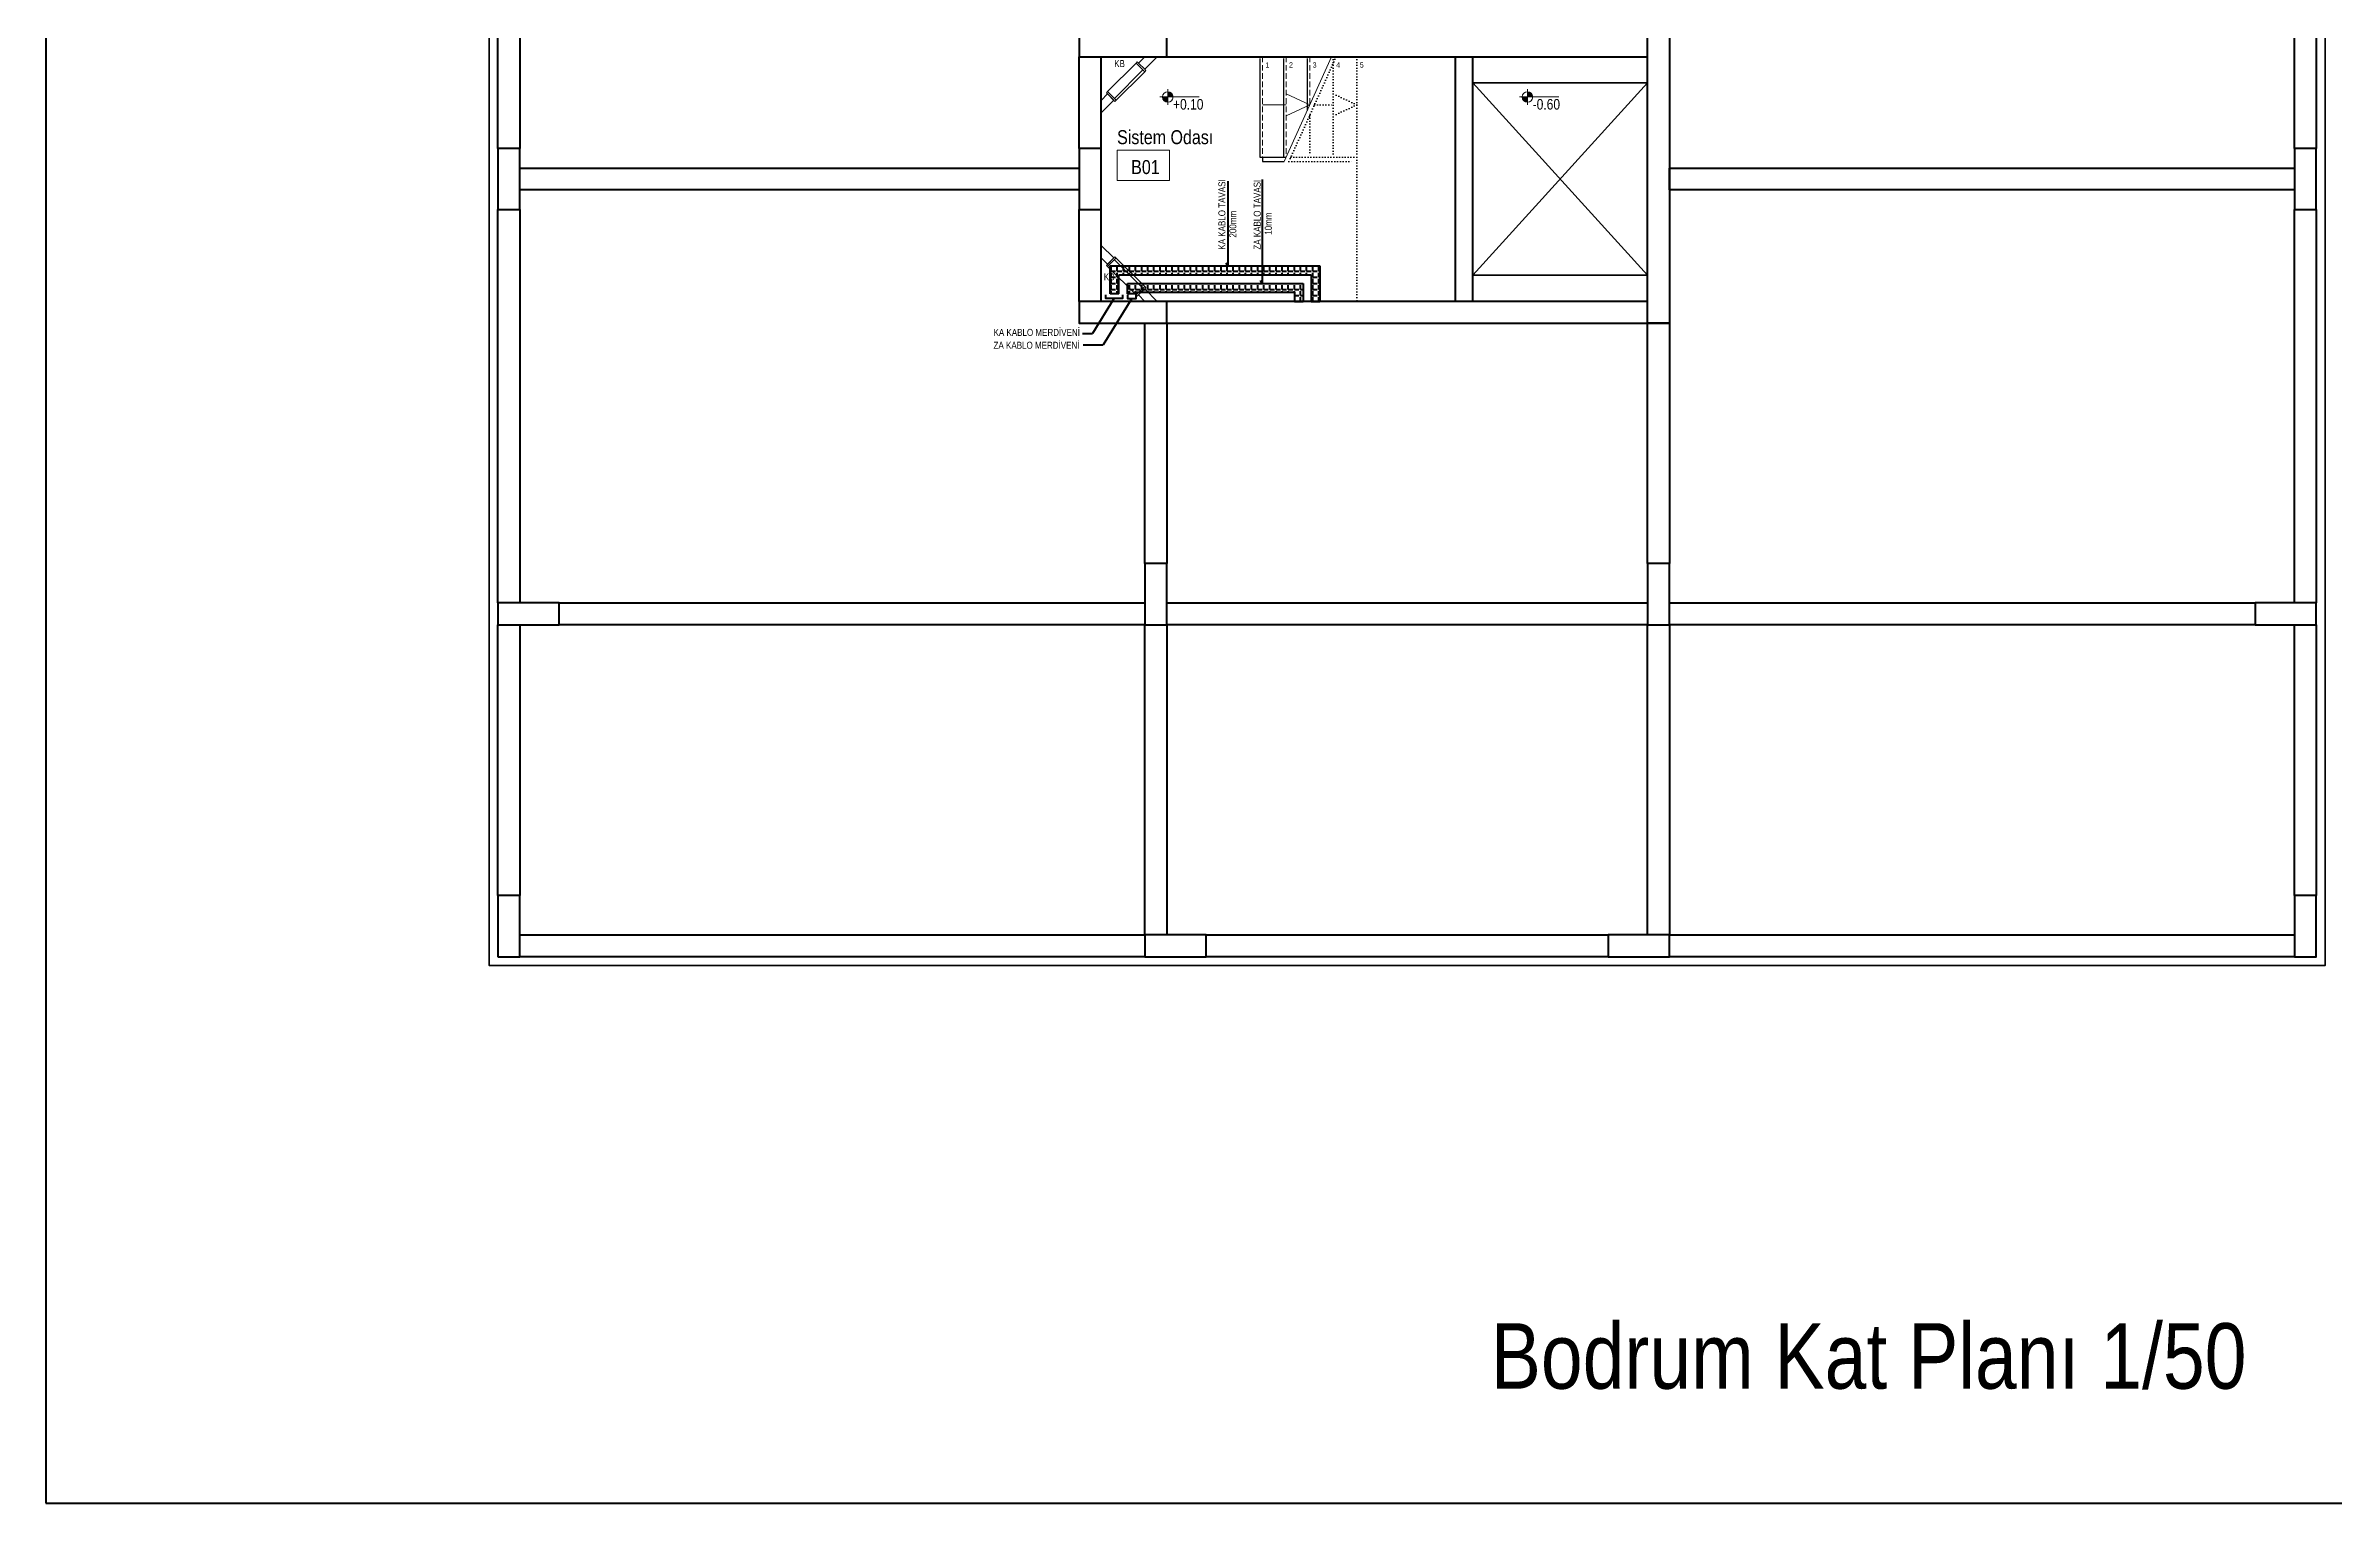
# Model space of a CAD drawing. Header units: millimetres. Extents: x 1852829 to 1882754, y -270850 to -231658.
# Drawn here: x 1853005 to 1855623, y -244493 to -242826 of the extents above; entities that cross this region are included whole.
import ezdxf
from ezdxf.enums import TextEntityAlignment as Align

# ---------------------------------------------------------------- set-up
doc = ezdxf.new("R2010")
doc.units = ezdxf.units.MM
for name, pattern in [('izdüşüm arka', [3.175, 0, -3.175]), ('izdüşüm ön', [9.525, 6.35, -3.175]), ('su yalıtım', [30, 12, -18])]:
    doc.linetypes.add(name, pattern=pattern)
for name, color, linetype, lineweight in [('a_ba', 6, 'Continuous', 50), ('a_doğrama', 251, 'Continuous', 20), ('a_duvar', 251, 'Continuous', 35), ('a_görünüş', 32, 'Continuous', 25), ('a_görünüş_ince', 8, 'Continuous', 20), ('a_izdüşüm_arka', 251, 'izdüşüm arka', 30), ('a_izdüşüm_ön', 6, 'izdüşüm ön', 9), ('a_not_kot', 251, 'Continuous', 13), ('a_not_mahal', 253, 'Continuous', 5), ('a_not_misc', 144, 'Continuous', 5), ('a_not_text', 7, 'Continuous', 13), ('a_yalıtım_su', 7, 'su yalıtım', 13), ('a_çerçeve_line', 7, 'Continuous', 50), ('Tava Kuvvetli', 2, 'Continuous', 40), ('Tava Zayıf', 3, 'Continuous', 40), ('Yazı', 4, 'Continuous', 40)]:
    doc.layers.add(name, color=color, linetype=linetype, lineweight=lineweight)
doc.styles.get("Standard").update_dxf_attribs({"font": 'ARIALN.TTF'})
pattern_1 = [(0, (0, 2013.0296), (0, 6.985), [5.08, -1.905]), (90, (0, 2013.0296), (-6.985, 4e-16), [5.08, -1.905])]

# ---------------------------------------------------------------- blocks, each defined once
blk = doc.blocks.new('sembol_kot')
at = {"layer": 'a_not_kot'}
for points in [[(0, 10), (0, 0), (10, 0, 0.414214)], [(0, 0), (-10, 0, 0.414214), (0, -10)]]:
    blk.add_hatch(color=256, dxfattribs=at).paths.add_polyline_path(points)
for p, q in [((0, 15), (0, -15)), ((-15, 0), (60, 0))]:
    blk.add_line(p, q, dxfattribs=at)
blk.add_circle((0, 0), 10, dxfattribs=at)

msp = doc.modelspace()

# ---------------------------------------------------------------- hatches: boundary and pattern name
at = {"layer": 'Tava Kuvvetli'}
h = msp.add_hatch(dxfattribs=at)
h.set_pattern_fill('ANGLE', color=256)
h.set_pattern_definition(pattern_1)
h.paths.add_polyline_path([(1854462.9, -243077.7), (1854222.9, -243077.7), (1854222.9, -243109.6), (1854232.9, -243109.6), (1854232.9, -243087.7), (1854452.9, -243087.7), (1854452.9, -243118.2), (1854462.9, -243118.2)])
at = {"layer": 'Tava Zayıf'}
h = msp.add_hatch(dxfattribs=at)
h.set_pattern_fill('ANGLE', color=256)
h.set_pattern_definition(pattern_1)
h.paths.add_polyline_path([(1854443.7, -243097.7), (1854242.9, -243097.7), (1854242.9, -243109.6), (1854252.9, -243109.6), (1854252.9, -243107.7), (1854433.7, -243107.7), (1854433.7, -243118.2), (1854443.7, -243118.2)])

# ---------------------------------------------------------------- linework, layer by layer
at = {"layer": 'a_ba', "color": 253}
for p, q in [((1854187.7, -242943.2), (1854187.7, -242838.2)), ((1854212.7, -242943.2), (1854212.7, -242838.2)), ((1854287.7, -242838.2), (1854837.7, -242838.2)), ((1854617.7, -242838.2), (1854617.7, -243118.2)), ((1854637.7, -243118.2), (1854637.7, -242838.2)), ((1854187.7, -243118.2), (1854187.7, -243013.2)), ((1854212.7, -243118.2), (1854212.7, -243013.2)), ((1854837.7, -243118.2), (1854287.7, -243118.2))]:
    msp.add_line(p, q, dxfattribs=at)
for points in [[(1853522.7, -242493.2), (1853547.7, -242493.2), (1853547.7, -242943.2), (1853522.7, -242943.2)], [(1855577.7, -242493.2), (1855602.7, -242493.2), (1855602.7, -242943.2), (1855577.7, -242943.2)], [(1854287.7, -242838.2), (1854287.7, -242813.2), (1854187.7, -242813.2), (1854187.7, -242838.2)], [(1854837.7, -242813.2), (1854862.7, -242813.2), (1854862.7, -243143.2), (1854837.7, -243143.2), (1854837.7, -243118.2), (1854837.7, -243118.2), (1854837.7, -242838.2), (1854837.7, -242838.2)], [(1853522.7, -243013.2), (1853547.7, -243013.2), (1853547.7, -242943.2), (1853522.7, -242943.2)], [(1854187.7, -243013.2), (1854212.7, -243013.2), (1854212.7, -242943.2), (1854187.7, -242943.2)], [(1855577.7, -243013.2), (1855602.7, -243013.2), (1855602.7, -242943.2), (1855577.7, -242943.2)], [(1853547.7, -242965.7), (1854187.7, -242965.7), (1854187.7, -242990.7), (1853547.7, -242990.7)], [(1854862.7, -242965.7), (1855577.7, -242965.7), (1855577.7, -242990.7), (1854862.7, -242990.7)], [(1853522.7, -243013.2), (1853547.7, -243013.2), (1853547.7, -243463.2), (1853522.7, -243463.2)], [(1855577.7, -243013.2), (1855602.7, -243013.2), (1855602.7, -243463.2), (1855577.7, -243463.2)], [(1854287.7, -243143.2), (1854287.7, -243118.2), (1854187.7, -243118.2), (1854187.7, -243143.2)], [(1854262.7, -243143.2), (1854287.7, -243143.2), (1854287.7, -243418.2), (1854262.7, -243418.2)], [(1854837.7, -243143.2), (1854862.7, -243143.2), (1854862.7, -243418.2), (1854837.7, -243418.2)], [(1854262.7, -243488.2), (1854287.7, -243488.2), (1854287.7, -243418.2), (1854262.7, -243418.2)], [(1854837.7, -243488.2), (1854862.7, -243488.2), (1854862.7, -243418.2), (1854837.7, -243418.2)], [(1853522.7, -243463.2), (1853522.7, -243488.2), (1853592.7, -243488.2), (1853592.7, -243463.2)], [(1853592.7, -243463.2), (1854262.7, -243463.2), (1854262.7, -243488.2), (1853592.7, -243488.2)], [(1854287.7, -243463.2), (1854837.7, -243463.2), (1854837.7, -243488.2), (1854287.7, -243488.2)], [(1854862.7, -243463.2), (1855532.7, -243463.2), (1855532.7, -243488.2), (1854862.7, -243488.2)], [(1855532.7, -243463.2), (1855532.7, -243488.2), (1855602.7, -243488.2), (1855602.7, -243463.2)], [(1853522.7, -243488.2), (1853547.7, -243488.2), (1853547.7, -243798.2), (1853522.7, -243798.2)], [(1854262.7, -243488.2), (1854287.7, -243488.2), (1854287.7, -243843.2), (1854262.7, -243843.2)], [(1854837.7, -243488.2), (1854862.7, -243488.2), (1854862.7, -243843.2), (1854837.7, -243843.2)], [(1855577.7, -243488.2), (1855602.7, -243488.2), (1855602.7, -243798.2), (1855577.7, -243798.2)], [(1853522.7, -243868.2), (1853547.7, -243868.2), (1853547.7, -243798.2), (1853522.7, -243798.2)], [(1855577.7, -243868.2), (1855602.7, -243868.2), (1855602.7, -243798.2), (1855577.7, -243798.2)], [(1853547.7, -243843.2), (1854262.7, -243843.2), (1854262.7, -243868.2), (1853547.7, -243868.2)], [(1854262.7, -243843.2), (1854262.7, -243868.2), (1854332.7, -243868.2), (1854332.7, -243843.2)], [(1854332.7, -243843.2), (1854792.7, -243843.2), (1854792.7, -243868.2), (1854332.7, -243868.2)], [(1854862.7, -243868.2), (1854862.7, -243843.2), (1854792.7, -243843.2), (1854792.7, -243868.2)], [(1854862.7, -243843.2), (1855577.7, -243843.2), (1855577.7, -243868.2), (1854862.7, -243868.2)]]:
    msp.add_lwpolyline(points, close=True, dxfattribs=at)
msp.add_lwpolyline([(1854287.7, -243143.2), (1854837.7, -243143.2)], dxfattribs=at)
at = {"layer": 'a_doğrama'}
for p, q in [((1854218.6, -242879.5), (1854220, -242880.9)), ((1854218.6, -243077), (1854220, -243075.6))]:
    msp.add_line(p, q, dxfattribs=at)
for points in [[(1854260.3, -242853.3), (1854227.8, -242885.9)], [(1854262.5, -242855.5), (1854228.5, -242889.4)], [(1854252.6, -242845.6), (1854254, -242844.1)], [(1854252.6, -242845.6), (1854262.5, -242855.5)], [(1854255.4, -242845.6), (1854254, -242844.1)], [(1854262.5, -242852.6), (1854263.9, -242854)], [(1854263.9, -242854), (1854262.5, -242855.5)], [(1854218.6, -242879.5), (1854220, -242878.1)], [(1854218.6, -242879.5), (1854228.5, -242889.4)], [(1854220, -242878.1), (1854229.9, -242888)], [(1854218.6, -243077), (1854228.5, -243067.1)], [(1854218.6, -243077), (1854220, -243078.4)], [(1854220, -243078.4), (1854229.9, -243068.5)], [(1854260.3, -243103.1), (1854227.8, -243070.6)], [(1854262.5, -243101), (1854228.5, -243067.1)], [(1854252.6, -243110.9), (1854262.5, -243101)], [(1854252.6, -243110.9), (1854254, -243112.3)], [(1854255.4, -243110.9), (1854254, -243112.3)], [(1854263.9, -243102.4), (1854262.5, -243101)], [(1854262.5, -243103.8), (1854263.9, -243102.4)]]:
    msp.add_lwpolyline(points, dxfattribs=at)
at = {"layer": 'a_duvar'}
for p, q in [((1854837.7, -242868.2), (1854637.7, -242868.2)), ((1854837.7, -243088.2), (1854637.7, -243088.2))]:
    msp.add_line(p, q, dxfattribs=at)
msp.add_lwpolyline([(1853512.7, -242078.2), (1855612.7, -242078.2), (1855612.7, -243878.2), (1853512.7, -243878.2)], close=True, dxfattribs=at)
for points in [[(1854262.7, -242838.2), (1854255.4, -242845.6)], [(1854255.4, -242845.6), (1854262.5, -242852.6)], [(1854276.9, -242838.2), (1854262.5, -242852.6)], [(1854220, -242880.9), (1854212.7, -242888.2)], [(1854220, -242880.9), (1854227.1, -242888)], [(1854227.1, -242888), (1854212.7, -242902.4)], [(1854227.1, -243068.5), (1854212.7, -243054.1)], [(1854220, -243075.6), (1854212.7, -243068.2)], [(1854220, -243075.6), (1854227.1, -243068.5)], [(1854255.4, -243110.9), (1854262.5, -243103.8)], [(1854262.7, -243118.2), (1854255.4, -243110.9)], [(1854276.9, -243118.2), (1854262.5, -243103.8)]]:
    msp.add_lwpolyline(points, dxfattribs=at)
at = {"layer": 'a_görünüş', "color": 251}
for p, q in [((1854394.2, -242840.2), (1854394.2, -242953.2)), ((1854421.2, -242840.2), (1854421.2, -242953.2)), ((1854448.2, -242840.2), (1854448.2, -242899.9)), ((1854394.2, -242953.2), (1854424.2, -242953.2)), ((1854397.2, -242958.2), (1854422, -242958.2))]:
    msp.add_line(p, q, dxfattribs=at)
msp.add_lwpolyline([(1854397.2, -242953.2), (1854397.2, -242958.2)], dxfattribs=at)
at = {"layer": 'a_görünüş_ince'}
for points in [[(1854252.6, -242845.6), (1854220, -242878.1)], [(1854252.6, -243110.9), (1854220, -243078.4)]]:
    msp.add_lwpolyline(points, dxfattribs=at)
at = {"layer": 'a_izdüşüm_arka'}
for p, q in [((1854478.2, -242838.2), (1854478.2, -242953.2)), ((1854505.2, -242838.2), (1854505.2, -242953.2)), ((1854451.2, -242905.4), (1854451.2, -242953.2)), ((1854456.7, -242893.2), (1854478.2, -242893.2)), ((1854427.4, -242958.2), (1854500.2, -242958.2)), ((1854429.7, -242953.2), (1854505.2, -242953.2))]:
    msp.add_line(p, q, dxfattribs=at)
for points in [[(1854481.5, -242838.2), (1854427.4, -242958.2)], [(1854505.2, -242893.2), (1854478.2, -242880.7)], [(1854505.2, -242893.2), (1854478.2, -242905.7)], [(1854505.2, -242953.2), (1854505.2, -243118.2)]]:
    msp.add_lwpolyline(points, dxfattribs=at)
at = {"layer": 'a_izdüşüm_ön', "color": 251}
for p, q in [((1854397.2, -242838.2), (1854397.2, -242953.2)), ((1854424.2, -242838.2), (1854424.2, -242953.2)), ((1854451.2, -242838.2), (1854451.2, -242893.2))]:
    msp.add_line(p, q, dxfattribs=at)
at = {"layer": 'a_not_mahal'}
msp.add_lwpolyline([(1854290.9, -242945), (1854230.9, -242945), (1854230.9, -242980), (1854290.9, -242980)], close=True, dxfattribs=at)
at = {"layer": 'a_not_misc'}
msp.add_line((1854397.2, -242893.2), (1854424.2, -242893.2), dxfattribs=at)
for points in [[(1854476, -242838.2), (1854422, -242958.2)], [(1854451.2, -242893.2), (1854424.2, -242880.7)], [(1854637.7, -242868.2), (1854837.7, -243088.2)], [(1854837.7, -242868.2), (1854637.7, -243088.2)], [(1854451.2, -242893.2), (1854424.2, -242905.7)]]:
    msp.add_lwpolyline(points, dxfattribs=at)
at = {"layer": 'a_yalıtım_su', "const_width": 1}
msp.add_lwpolyline([(1853522.7, -242088.2), (1855602.7, -242088.2), (1855602.7, -243868.2), (1853522.7, -243868.2)], close=True, dxfattribs=at)
at = {"layer": 'a_çerçeve_line'}
msp.add_lwpolyline([(1872123.9, -244493.4), (1872123.9, -241493.4), (1853005.4, -241493.4), (1853005.4, -244493.4)], close=True, dxfattribs=at)
at = {"layer": 'Tava Kuvvetli'}
for p, q in [((1854222.9, -243077.7), (1854462.9, -243077.7)), ((1854222.9, -243109.6), (1854222.9, -243077.7)), ((1854232.9, -243087.7), (1854452.9, -243087.7)), ((1854232.9, -243109.6), (1854232.9, -243087.7)), ((1854452.9, -243087.7), (1854452.9, -243118.2)), ((1854462.9, -243077.7), (1854462.9, -243118.2)), ((1854232.9, -243109.6), (1854222.9, -243109.6)), ((1854452.9, -243118.2), (1854462.9, -243118.2))]:
    msp.add_line(p, q, dxfattribs=at)
msp.add_lwpolyline([(1854217.5, -243110.6), (1854217.5, -243114.6), (1854237.5, -243114.6), (1854237.5, -243110.6)], dxfattribs=at)
at = {"layer": 'Tava Zayıf'}
for p, q in [((1854242.9, -243097.7), (1854443.7, -243097.7)), ((1854242.9, -243109.6), (1854242.9, -243097.7)), ((1854252.9, -243109.6), (1854242.9, -243109.6)), ((1854252.9, -243107.7), (1854433.7, -243107.7)), ((1854252.9, -243109.6), (1854252.9, -243107.7)), ((1854433.7, -243107.7), (1854433.7, -243118.2)), ((1854433.7, -243118.2), (1854443.7, -243118.2)), ((1854443.7, -243097.7), (1854443.7, -243118.2))]:
    msp.add_line(p, q, dxfattribs=at)
msp.add_lwpolyline([(1854242.9, -243110.8), (1854242.9, -243114.8), (1854252.9, -243114.8), (1854252.9, -243110.8)], dxfattribs=at)
at = {"layer": 'Yazı'}
for p, q in [((1854357.5, -242980.6), (1854357.5, -243077.7)), ((1854396.8, -242978.7), (1854396.8, -243097.7)), ((1854357.5, -243077.7), (1854355.7, -243074.3)), ((1854227.5, -243114.6), (1854202.6, -243154.9)), ((1854247.9, -243114.8), (1854215, -243168.1)), ((1854396.8, -243097.7), (1854394.9, -243094.3)), ((1854191.2, -243154.9), (1854202.6, -243154.9)), ((1854192.1, -243168.1), (1854215, -243168.1))]:
    msp.add_line(p, q, dxfattribs=at)

# ---------------------------------------------------------------- block references
at = {"layer": 'a_duvar', "xscale": 0.6, "yscale": 0.6, "zscale": 0.6}
for p in [(1854288.9, -242884.3), (1854700.3, -242884.3)]:
    msp.add_blockref('sembol_kot', p, dxfattribs=at)

# ---------------------------------------------------------------- texts
at = {"layer": 'a_not_kot'}
for s, p in [('+0.10', (1854294.9, -242898.7)), ('-0.60', (1854706.3, -242898.7))]:
    msp.add_text(s, height=12, dxfattribs=at).set_placement(p)
at = {"layer": 'a_not_mahal'}
for s, height, p in [('KB', 8, (1854227.6, -242850.1)), ('Sistem Odası', 16, (1854230.9, -242938.3)), ('KB', 8, (1854215.7, -243094.2))]:
    msp.add_text(s, height=height, dxfattribs=at).set_placement(p)
msp.add_text('B01', height=16, rotation=360, dxfattribs=at).set_placement((1854263.3, -242972.5), align=Align.CENTER)
at = {"layer": 'a_not_text'}
for s, height, p in [('1', 6, (1854400.5, -242850.7)), ('2', 6, (1854427.5, -242850.7)), ('3', 6, (1854454.5, -242850.7)), ('4', 6, (1854481.5, -242850.7)), ('5', 6, (1854508.5, -242850.7)), ('Bodrum Kat Planı 1/50 ', 75, (1854658.4, -244362.4))]:
    msp.add_text(s, height=height, dxfattribs=at).set_placement(p)
at = {"layer": 'Yazı'}
for s, p in [('KA KABLO TAVASI', (1854354.8, -243059)), ('ZA KABLO TAVASI', (1854395.2, -243059)), ('200mm', (1854367.3, -243045.2)), ('10mm', (1854407.9, -243042))]:
    msp.add_text(s, height=8, rotation=90, dxfattribs=at).set_placement(p)
for s, p in [('ZA KABLO MERDİVENİ', (1854089.6, -243172.4)), ('KA KABLO MERDİVENİ', (1854089.6, -243157.7))]:
    msp.add_text(s, height=8, dxfattribs=at).set_placement(p)

doc.saveas('drawing.dxf')
